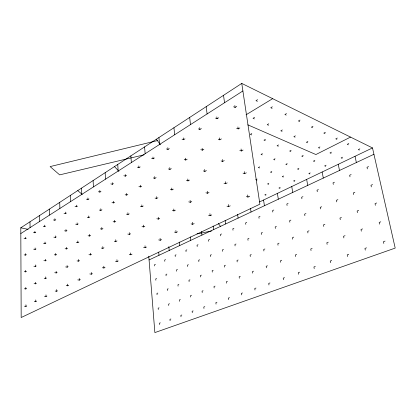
<?xml version="1.0" encoding="UTF-8"?>
<svg xmlns="http://www.w3.org/2000/svg" width="416" height="416" viewBox="0 0 416 416"><rect width="100%" height="100%" fill="white"/><g stroke="black" fill="none" stroke-linecap="round" stroke-linejoin="round"><path stroke-width="0.62" d="M241.758 83.413L259.896 204.178L21.174 317.528L20.8 227.807L241.758 83.413L372.497 147.94L395.2 248.092L154.866 332.587L148.772 256.188M20.826 233.542L242.892 90.958M24.055 238.415L25.454 238.696L26.265 238.186M33.488 232.487L34.902 232.783L35.745 232.253M43.285 226.335L44.704 226.642L45.578 226.096M53.456 219.939L54.891 220.267L55.796 219.7M64.033 213.299L65.473 213.642L66.42 213.049M75.031 206.383L76.487 206.747L77.47 206.133M86.486 199.186L87.948 199.571L88.972 198.931M98.42 191.688L99.892 192.098L100.958 191.428M110.864 183.872L112.341 184.298L113.459 183.602M123.854 175.708L125.341 176.16L126.506 175.432M137.426 167.18L138.918 167.664L140.135 166.899M151.616 158.262L153.119 158.772L154.393 157.976M166.473 148.928L167.981 149.469L169.317 148.632M182.047 139.142L183.56 139.714L184.954 138.84M198.385 128.877L199.898 129.485L201.365 128.565M215.545 118.097L217.058 118.742L218.603 117.775M233.594 106.756L235.108 107.442L236.73 106.428M257.587 99.684L255.991 100.672L257.39 101.338M246.043 114.806L272.657 98.665M254.571 117.39L253.053 118.295L254.394 118.898M272.36 106.787L270.769 107.734L272.106 108.373M24.154 254.862L25.568 255.122L26.385 254.634M33.686 249.184L35.11 249.46L35.963 248.95M43.586 243.287L45.022 243.578L45.906 243.053M53.867 237.162L55.312 237.463L56.233 236.917M64.563 230.792L66.019 231.109L66.976 230.542M75.696 224.162L77.163 224.5L78.156 223.907M87.287 217.251L88.764 217.61L89.804 216.996M99.372 210.054L100.859 210.434L101.941 209.789M111.982 202.54L113.48 202.94L114.608 202.27M125.148 194.698L126.651 195.12L127.832 194.418M138.913 186.498L140.426 186.945L141.658 186.212M153.317 177.918L154.835 178.391L156.125 177.627M168.402 168.927L169.926 169.437L171.278 168.631M184.226 159.505L185.749 160.04L187.169 159.198M200.829 149.609L202.363 150.181L203.85 149.297M218.291 139.214L219.82 139.823L221.39 138.887M236.662 128.268L238.191 128.918L239.845 127.936M251.815 133.562L250.375 134.394L251.659 134.94M268.752 123.802L267.244 124.675L268.523 125.252M286.489 113.584L284.903 114.494L286.182 115.107M24.253 271.638L25.683 271.872L26.51 271.409M33.888 266.224L35.324 266.469L36.187 265.985M43.888 260.598L45.339 260.858L46.233 260.359M54.288 254.748L55.749 255.024L56.68 254.504M65.109 248.659L66.581 248.955L67.548 248.409M76.372 242.325L77.854 242.632L78.863 242.07M88.109 235.721L89.601 236.049L90.652 235.461M100.35 228.836L101.852 229.185L102.95 228.571M113.126 221.65L114.639 222.019L115.783 221.374M126.48 214.141L127.998 214.531L129.194 213.86M140.442 206.284L141.965 206.7L143.218 205.998M155.059 198.063L156.593 198.505L157.903 197.766M170.383 189.441L171.917 189.914L173.295 189.145M186.456 180.398L188.001 180.903L189.441 180.092M203.346 170.903L204.89 171.434L206.404 170.586M221.109 160.909L222.654 161.481L224.25 160.586M239.814 150.389L241.358 150.998L243.043 150.056M265.455 139.37L264.009 140.176L265.247 140.696M282.344 129.948L280.836 130.785L282.069 131.342M300.019 120.084L298.438 120.968L299.666 121.55M262.423 153.67L261.045 154.419L262.236 154.892M278.543 144.95L277.108 145.725L278.294 146.229M295.381 135.84L293.878 136.651L295.058 137.181M312.983 126.318L311.407 127.171L312.582 127.728M24.357 288.751L25.797 288.959L26.634 288.517M34.091 283.608L35.542 283.832L36.41 283.369M44.2 278.262L45.666 278.496L46.571 278.023M54.72 272.704L56.191 272.953L57.132 272.459M65.666 266.916L67.148 267.181L68.13 266.666M77.064 260.889L78.562 261.17L79.581 260.634M88.951 254.608L90.454 254.904L91.52 254.348M101.348 248.056L102.866 248.368L103.974 247.785M114.301 241.207L115.825 241.545L116.984 240.932M127.837 234.052L129.371 234.411L130.588 233.771M142.007 226.564L143.546 226.944L144.82 226.273M156.848 218.717L158.392 219.123L159.728 218.421M172.411 210.491L173.961 210.922L175.36 210.184M188.75 201.854L190.304 202.311L191.776 201.542M205.925 192.774L207.485 193.263L209.03 192.452M224.006 183.217L225.566 183.742L227.188 182.889M243.058 173.144L244.618 173.711L246.334 172.806M259.631 166.852L258.31 167.544L259.459 167.981M275.049 158.751L273.676 159.474L274.82 159.931M291.127 150.311L289.692 151.06L290.831 151.544M307.897 141.497L306.4 142.282L307.538 142.792M325.416 132.298L323.851 133.12L324.979 133.656M256.204 179.473L257.046 179.041M271.82 171.496L270.504 172.167L271.612 172.588M287.201 163.644L285.834 164.341L286.936 164.783M303.222 155.464L301.792 156.192L302.89 156.655M319.925 146.936L318.432 147.696L319.524 148.184M337.35 138.034L335.795 138.83L336.877 139.344M350.532 137.098L315.89 154.544L247.827 124.836M268.835 183.3L267.571 183.924L268.642 184.309M283.577 175.973L282.261 176.623L283.327 177.029M298.906 168.355L297.539 169.031L298.605 169.458M314.865 160.425L313.44 161.127L314.501 161.58M331.484 152.162L330.008 152.896L331.053 153.369M348.816 143.551L347.272 144.316L348.312 144.815M24.466 306.212L25.922 306.394L26.764 305.978M34.299 301.35L35.766 301.548L36.644 301.116M44.522 296.301L45.999 296.509L46.914 296.057M55.156 291.049L56.649 291.268L57.6 290.8M66.232 285.574L67.735 285.808L68.723 285.324M77.771 279.874L79.284 280.124L80.319 279.614M89.809 273.926L91.328 274.191L92.409 273.66M102.372 267.722L103.906 268.003L105.03 267.446M115.502 261.232L117.042 261.534L118.217 260.957M129.23 254.452L130.78 254.774L132.012 254.166M143.608 247.348L145.168 247.692L146.458 247.057M158.678 239.902L160.243 240.266L161.595 239.6M174.491 232.086L176.062 232.482L177.481 231.78M191.105 223.881L192.676 224.302L194.168 223.569M208.577 215.249L210.153 215.696L211.723 214.926M226.985 206.154L228.561 206.638L230.214 205.821M246.397 196.565L247.972 197.08L249.72 196.222M266.058 194.256L264.846 194.844L265.881 195.198M280.212 187.403L278.954 188.016L279.984 188.386M294.908 180.289L293.602 180.924L294.632 181.314M310.185 172.895L308.828 173.55L309.852 173.961M326.076 165.199L324.662 165.885L325.676 166.317M342.612 157.191L341.141 157.903L342.15 158.361M359.845 148.85L358.311 149.594L359.31 150.072M259.496 201.958L372.497 147.94M149.068 259.938L373.932 154.284M155.438 264.269L154.57 264.664L154.674 265.938M165.584 259.62L164.684 260.031L164.798 261.321M176.051 254.821L175.126 255.247L175.25 256.552M186.867 249.86L185.905 250.302L186.04 251.628M198.042 244.738L197.049 245.196L197.194 246.537M209.596 239.444L208.572 239.912L208.728 241.275M221.551 233.964L220.49 234.452L220.662 235.83M233.927 228.29L232.825 228.795L233.012 230.194M246.745 222.414L245.606 222.94L245.804 224.359M260.031 216.325L258.846 216.866L259.059 218.306M273.806 210.012L272.579 210.574L272.813 212.035M288.106 203.46L286.832 204.043L287.082 205.525M302.957 196.654L301.636 197.257L301.902 198.76M318.391 189.576L317.013 190.206L317.299 191.734M334.443 182.218L333.013 182.874L333.32 184.423M351.151 174.559L349.664 175.24L349.991 176.816M368.56 166.582L367.006 167.294L367.359 168.891M156.629 278.538L155.75 278.923L155.854 280.218M166.878 274.082L165.968 274.477L166.083 275.787M177.46 269.474L176.519 269.885L176.649 271.211M188.391 264.716L187.424 265.143L187.559 266.49M199.696 259.802L198.692 260.234L198.838 261.602M211.385 254.712L210.345 255.164L210.506 256.552M223.48 249.449L222.404 249.917L222.581 251.321M236.007 244L234.894 244.483L235.082 245.908M248.986 238.352L247.832 238.852L248.035 240.297M262.439 232.492L261.243 233.017L261.461 234.484M276.401 226.418L275.158 226.959L275.392 228.452M290.893 220.111L289.604 220.672L289.858 222.186M305.952 213.559L304.611 214.141L304.881 215.675M321.61 206.747L320.216 207.35L320.507 208.91M337.901 199.654L336.45 200.288L336.762 201.874M354.864 192.275L353.356 192.93L353.688 194.542M372.549 184.579L370.968 185.266L371.332 186.904M157.841 293.056L156.946 293.42L157.056 294.736M168.194 288.792L167.274 289.172L167.393 290.503M178.89 284.388L177.944 284.778L178.074 286.13M189.946 279.838L188.963 280.244L189.103 281.611M201.375 275.132L200.361 275.548L200.512 276.942M213.2 270.265L212.15 270.696L212.316 272.106M225.446 265.226L224.354 265.673L224.536 267.103M238.124 260.005L236.995 260.468L237.188 261.919M251.269 254.592L250.099 255.076L250.307 256.547M264.898 248.981L263.687 249.48L263.91 250.978M279.048 243.157L277.789 243.677L278.028 245.196M293.743 237.11L292.432 237.645L292.692 239.19M309.015 230.823L307.653 231.379L307.928 232.95M324.896 224.281L323.482 224.864L323.783 226.455M341.432 217.474L339.96 218.078L340.283 219.7M358.66 210.382L357.126 211.016L357.469 212.659M376.626 202.987L375.024 203.648L375.393 205.317M159.068 307.819L158.168 308.168L158.283 309.504M169.536 303.758L168.605 304.122L168.73 305.479M180.352 299.567L179.39 299.936L179.52 301.314M191.526 295.23L190.533 295.615L190.679 297.014M203.091 290.748L202.062 291.143L202.218 292.562M215.056 286.104L213.99 286.515L214.157 287.955M227.443 281.299L226.346 281.726L226.522 283.182M240.282 276.318L239.143 276.76L239.34 278.242M253.594 271.154L252.413 271.617L252.621 273.12M267.41 265.798L266.178 266.276L266.406 267.8M281.746 260.234L280.472 260.733L280.717 262.283M296.644 254.457L295.318 254.972L295.584 256.547M312.14 248.451L310.757 248.981L311.043 250.583M328.26 242.195L326.82 242.752L327.127 244.379M345.046 235.685L343.548 236.262L343.876 237.921M362.544 228.899L360.984 229.502L361.338 231.187M380.796 221.816L379.168 222.451L379.548 224.162M160.321 322.837L159.411 323.17L159.526 324.532M170.898 318.989L169.962 319.332L170.082 320.71M181.834 315.011L180.861 315.364L180.996 316.768M193.138 310.903L192.135 311.267L192.28 312.686M204.833 306.644L203.793 307.024L203.954 308.469M216.944 302.24L215.868 302.635L216.034 304.096M229.486 297.679L228.368 298.085L228.556 299.572M242.486 292.952L241.332 293.368L241.53 294.882M255.97 288.044L254.769 288.48L254.987 290.014M269.968 282.953L268.72 283.405L268.954 284.965M284.502 277.664L283.208 278.138L283.457 279.718M299.614 272.173L298.267 272.662L298.537 274.269M315.328 266.453L313.929 266.963L314.22 268.601M331.692 260.504L330.236 261.035L330.543 262.694M348.738 254.301L347.22 254.852L347.552 256.547M366.517 247.837L364.931 248.409L365.29 250.136M385.07 241.088L383.412 241.691L383.802 243.438M157.394 140.613L50.112 166.587L59.66 174.876L144.134 154.804M196.981 233.917L211.531 230.994M20.8 227.807L28.132 229.362M255.783 179.691L256.89 180.086M77.756 190.59L82.165 194.418M114.483 166.587L118.919 171.309M156.369 139.214L160.467 144.789M218.384 223.532L220.511 226.429M355.025 156.291L356.366 162.542M338.25 164.31L339.503 170.461M322.14 172.011L323.305 178.074M306.649 179.416L307.731 185.39M291.741 186.545L292.75 192.431M277.384 193.404L278.325 199.207M263.552 200.018L264.425 205.738M250.489 208.276L251.03 212.03M234.837 105.539L235.108 107.442M237.91 126.963L238.191 128.918M241.072 148.985L241.358 150.998M244.322 171.642L244.618 173.711M247.666 194.953L247.972 197.08M223.522 95.332L224.541 102.742M237.598 214.401L238.103 218.104M216.814 116.875L217.058 118.742M219.57 137.904L219.82 139.823M222.394 159.51L222.654 161.481M225.3 181.714L225.566 183.742M228.285 204.552L228.561 206.638M225.16 220.314L225.623 223.969M206.185 106.662L207.095 113.942M213.138 226.028L213.569 229.632M199.68 127.65L199.898 129.485M202.134 148.299L202.363 150.181M204.656 169.499L204.89 171.434M207.251 191.277L207.485 193.263M209.914 213.658L210.153 215.696M189.68 117.447L190.492 124.602M201.521 231.546L201.921 235.102M183.362 137.914L183.56 139.714M185.552 158.194L185.749 160.04M187.793 179.005L188.001 180.903M190.096 200.366L190.304 202.311M192.462 222.3L192.676 224.302M190.284 236.891L190.653 240.396M173.945 127.733L174.663 134.763M179.41 242.055L179.754 245.518M167.809 147.696L167.981 149.469M169.749 167.617L169.926 169.437M171.735 188.053L171.917 189.914M173.779 209.009L173.961 210.922M175.869 230.521L176.062 232.482M158.928 137.545L159.567 144.456M168.844 246.631L169.198 250.479M152.968 157.03L153.119 158.772M154.679 176.608L154.835 178.391M156.432 196.674L156.593 198.505M158.231 217.246L158.392 219.123M160.077 238.347L160.243 240.266M158.704 252.117L158.974 255.284M144.586 146.916L145.148 153.717M138.788 165.948L138.918 167.664M140.286 185.193L140.426 186.945M141.825 204.906L141.965 206.7M143.406 225.103L143.546 226.944M145.018 245.804L145.168 247.692M130.868 155.88L131.362 162.568M125.226 174.481L125.341 176.16M126.532 193.398L126.651 195.12M127.873 212.768L127.998 214.531M129.246 232.601L129.371 234.411M130.655 252.918L130.78 254.774M117.744 164.455L118.17 171.038M112.242 182.645L112.341 184.298M113.376 201.245L113.48 202.94M114.53 220.282L114.639 222.019M115.716 239.767L115.825 241.545M116.932 259.719L117.042 261.534M105.165 172.676L105.534 179.15M99.804 190.466L99.892 192.098M100.771 208.764L100.859 210.434M101.759 227.479L101.852 229.185M102.773 246.626L102.866 248.368M103.808 266.219L103.906 268.003M93.106 180.56L93.418 186.93M87.875 197.969L87.948 199.571M88.691 215.972L88.764 217.61M89.523 234.374L89.601 236.049M90.376 253.193L90.454 254.904M91.25 272.438L91.328 274.191M81.526 188.12L81.791 194.397M76.424 205.171L76.487 206.747M77.1 222.888L77.163 224.5M77.792 240.989L77.854 242.632M78.494 259.485L78.562 261.17M79.217 278.403L79.284 280.124M70.408 195.39L70.626 201.568M65.426 212.087L65.473 213.642M65.972 229.523L66.019 231.109M66.529 247.333L66.581 248.955M67.096 265.528L67.148 267.181M67.678 284.118L67.735 285.808M59.717 202.374L59.888 208.458M54.85 218.738L54.891 220.267M55.276 235.903L55.312 237.463M55.708 253.427L55.749 255.024M56.155 271.326L56.191 272.953M56.607 289.604L56.649 291.268M49.436 209.092L49.566 215.088M44.678 225.139L44.704 226.642M44.99 242.039L45.022 243.578M45.308 259.288L45.339 260.858M45.635 276.895L45.666 278.496M45.968 294.871L45.999 296.509M39.536 215.566L39.629 221.468M34.882 231.301L34.902 232.783M35.09 247.946L35.11 249.46M35.303 264.924L35.324 266.469M35.521 282.256L35.542 283.832M35.745 299.936L35.766 301.548M29.999 221.796L30.056 227.614M25.444 237.234L25.454 238.696M25.558 253.63L25.568 255.122M25.672 270.353L25.683 271.872M25.787 287.409L25.797 288.959M25.906 304.814L25.922 306.394"/></g></svg>
